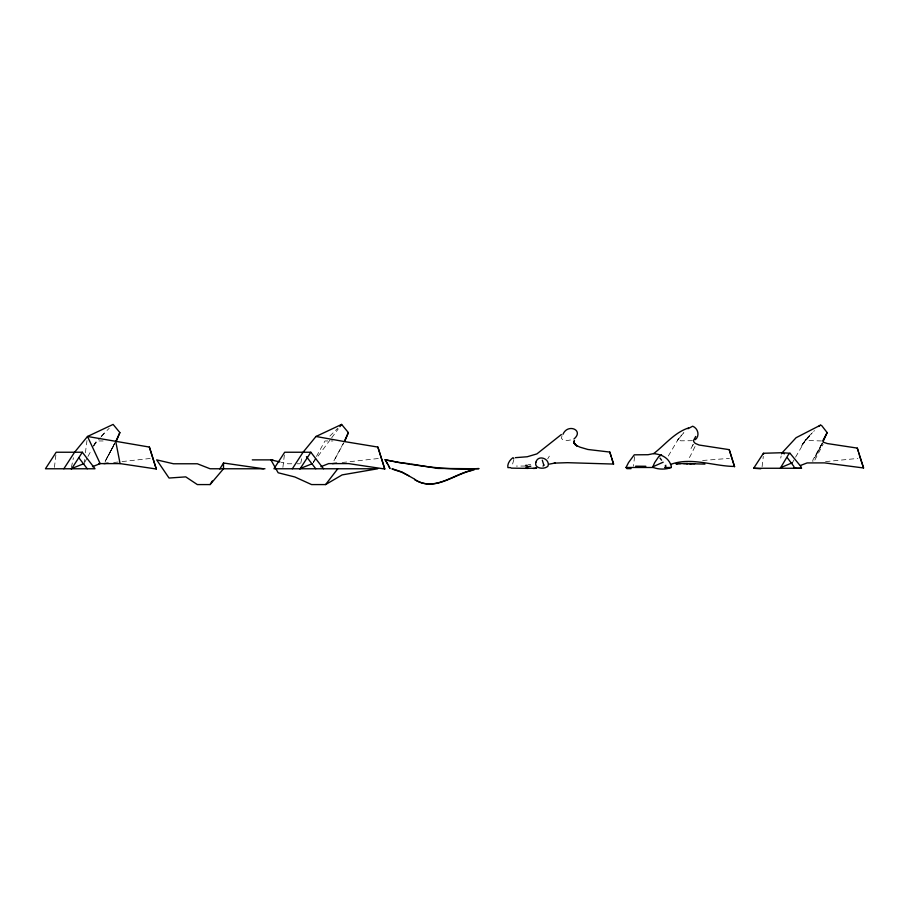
<?xml version="1.0" encoding="UTF-8"?>
<svg xmlns="http://www.w3.org/2000/svg" width="909" height="909" viewBox="0 0 909 909"><rect width="100%" height="100%" fill="white"/><g stroke="black" fill="none" stroke-linecap="round" stroke-linejoin="round"><path stroke-width="0.68" stroke-dasharray="4.54 3.41" d="M513.835 459.602L512.04 466.067M634.664 456.636L633.334 466.192M54.415 467.396L55.869 455M282.904 467.396L284.358 455M762.094 466.715L763.31 456.375M84.196 462.238L84.537 459.534M85.412 452.75L86.969 440.547M780.729 458.079L781.161 455.966M71.391 467.396L73.424 457.75M300.754 463.26L301.913 457.75M668.32 455.988L678.75 438.365L683.852 432.684L676.944 440.99L678.75 438.365M562.035 435.741L561.398 438.24L562.841 439.808L567.489 440.501L572.625 439.581M695.033 446.512L690.17 456.329L687.238 460.272M115.909 440.865L105.262 461.102M822.554 442.774L817.146 453.137M693.101 444.535L690.92 448.762L693.26 444.387M821.645 444.535L814.441 458.227L822.531 443.399M814.839 460.068L823.168 444.103M111.921 448.626L113.989 444.671M114.454 444.001L105.251 461.147L115.091 443.342M343.602 442.774L333.739 461.147L343.579 443.342M105.171 461.306L112.08 448.478L109.489 453.284M821.963 443.467L812.816 460.136L812.907 462.624M84.673 462.408L87.298 457.636M87.957 456.443L91.23 450.489M93.854 445.717L96.479 440.956L103.115 440.956M313.173 462.408L315.787 457.636M316.446 456.443L324.979 440.956L332.944 440.956M792.409 462.715L793.966 459.965M795.568 457.17L806.169 438.888L814.487 430.616M803.613 443.228L806.169 438.888L800.874 446.887L806.272 439.32L810.328 434.752L802.636 444.217L812.407 432.684M547.718 458.84L549.343 456.136M92.763 446.819L96.479 440.956M313.344 462.476L330.808 438.967M331.637 437.854L338.284 428.9M93.547 445.819L100.297 437.763M101.194 436.74L104.796 432.684M101.376 436.093L109.205 428.309M329.865 436.093L337.693 428.309M528.334 464.624L530.697 464.306M113.682 462.522L120.636 461.749M122.022 461.59L151.246 458.352M342.17 462.522L379.746 458.352M825.577 461.613L857.869 458.42M692.453 440.695L680.796 440.82L678.387 439.661M702.634 460.488L729.393 458.352M525.402 466.044L516.392 466.067M821.509 440.956L805.226 440.433M291.778 463.772L287.721 463.772L281.256 462.272M297.198 463.772L299.902 463.772"/><path stroke-width="1.36" d="M626.028 467.487L653.332 467.487C658.764 469.578 665.854 469.646 671.262 467.487L671.365 466.192C668.638 457.466 661.468 454.443 653.662 453.614L648.026 454.716L634.255 454.83L628.528 462.579L626.028 467.487L626.858 468.646L631.051 468.646M760.753 468.771L753.663 468.26L763.401 453.273L782.194 452.716L796.079 437.718L820.418 425.196L821.566 425.435L827.156 432.593L823.486 440.695M780.286 468.26L788.614 454.307L790.012 453.273L801.045 466.715L801.499 468.26L753.663 468.26M574.454 440.558L573.738 442.808L573.999 441.319L573.897 442.899L573.761 441.41L575.056 444.478L576.874 445.967L574.124 443.274L575.965 445.24L579.931 447.148L587.862 449.478L609.814 452.068L611.189 456.772M116.397 440.956L119.874 432.582L113.114 424.423L87.491 436.479L74.583 452.239L63.835 468.771M344.897 440.956L348.363 432.582L341.614 424.423L315.991 436.479L303.072 452.239L292.334 468.771M119.874 432.582L115.761 441.547L120.09 463.601L156.28 469.01L149.371 447.069L87.491 436.479L100.172 463.601L92.423 466.703M315.991 436.479L344.261 441.547L348.363 432.582M827.156 432.593L822.747 440.888L823.44 442.24L827.406 443.569L857.301 448.103L863.55 467.976L824.531 462.886L807.101 462.931L800.42 465.51M781.581 453.852L782.194 452.716L784.41 453.852M264.974 468.771L210.093 468.771L197.344 463.772L173.471 463.772L156.666 459.874L169.04 478.043L185.743 476.873L197.344 484.577L210.093 484.577L212.331 480.986M219.785 468.999L223.512 463.011L263.462 468.771M695.715 436.456L693.612 440.342L693.749 441.717L695.158 443.353L699.066 445.024L729.223 449.648L734.54 466.635L729.223 449.648M388.563 465.658L390.018 468.533L385.246 459.727L399.449 462.681L409.914 463.783M71.606 468.771L82.344 452.239L95.025 468.771L45.45 468.771L56.188 452.239L82.344 452.239M300.106 468.771L310.844 452.239L323.524 468.771M471.214 470.419C452.239 474.805 434.184 491.985 414.595 479.475C434.968 492.701 454.261 473.521 473.975 470.01M339.943 426.662L341.614 424.423M279.961 461.965L270.905 459.874L278.154 472.771L294.857 476.975L311.582 484.577L325.592 484.577L337.762 468.771M210.093 484.577L223.512 468.771L223.512 463.011M562.989 434.297C567.693 423.015 584.464 430.218 573.954 438.99M695.374 439.649C700.032 435.65 698.021 428.423 692.703 426.207L687.931 428.741M543.014 466.067L544.207 465.113M665.161 465.851L665.911 465.249M561.353 434.525L536.901 453.898L527.22 456.761L515.301 457.67M818.645 426.48L820.418 425.196M665.967 466.737L664.729 467.567L671.262 467.487M325.592 484.577L342.136 474.896L377.701 468.771L273.939 468.771L284.687 452.239L310.844 452.239M787.58 458.079L793.921 466.51L794.25 468.34L795.58 467.567M688.533 427.934C674.171 432.741 665.013 444.887 653.662 453.614M510.54 467.612L507.892 467.612C507.074 463.908 510.029 459.659 513.028 457.67L513.744 458.602M670.512 464.488C690.863 456.648 713.735 466.317 734.506 466.442M663.172 462.192L652.957 466.737M780.933 467.567L792.409 462.715M71.107 468.771L84.014 463.601M299.595 468.771L312.514 463.601M320.922 466.703L328.672 463.601L348.579 463.601L384.768 469.01L377.871 447.069L344.261 441.547M661.547 454.83L658.73 456.636L654.685 462.579L653.071 466.192L653.332 467.487M549.343 464.124L555.41 462.976L554.172 463.124L567.466 462.681L613.586 464.067L609.814 452.068M794.25 468.34L801.499 468.26M525.97 466.862L530.811 466.226M677.682 463.556L675.876 463.76L680.636 463.601M103.933 463.601L108.114 463.136M332.433 463.601L336.603 463.136M527.879 468.385L525.8 468.283L536.469 468.249M533.39 468.487L535.719 468.328M535.821 468.26L536.628 468.215M525.516 465.374L527.311 465.294M645.867 466.283L635.63 466.192M478.77 468.499C447.183 470.692 416.004 465.613 385.155 459.874M790.012 453.273L782.194 452.716M252.282 459.874L272.825 459.874M98.626 463.601L120.09 463.601M676.603 463.601L688.272 463.613L683.602 463.601M478.838 468.771L437.945 468.43L411.561 464.101M511.222 468.135L528.322 468.396M686.261 463.601L704.941 464.101M694.726 463.704L689.283 463.601L691.249 463.647M392.188 468.771L401.858 471.953L414.754 479.225M392.12 469.044L401.744 472.214L408.743 475.737M306.458 456.648L315.753 468.771M78.81 457.75L87.264 468.771M660.002 458.079L661.593 460.181M542.298 460.17L543.639 464.624M385.246 459.727L387.836 464.351M863.55 467.976L859.425 455.409M613.564 464.067L611.621 458.136M384.768 469.01L377.871 447.069M156.28 469.01L149.371 447.069M858.198 451.239L857.301 448.103M858.607 452.625L859.016 454.023M763.401 453.273L763.549 454.307M535.901 462.192C533.753 468.794 544.707 469.783 548.025 466.067C550.297 458.931 538.128 454.046 535.901 462.192"/></g></svg>
